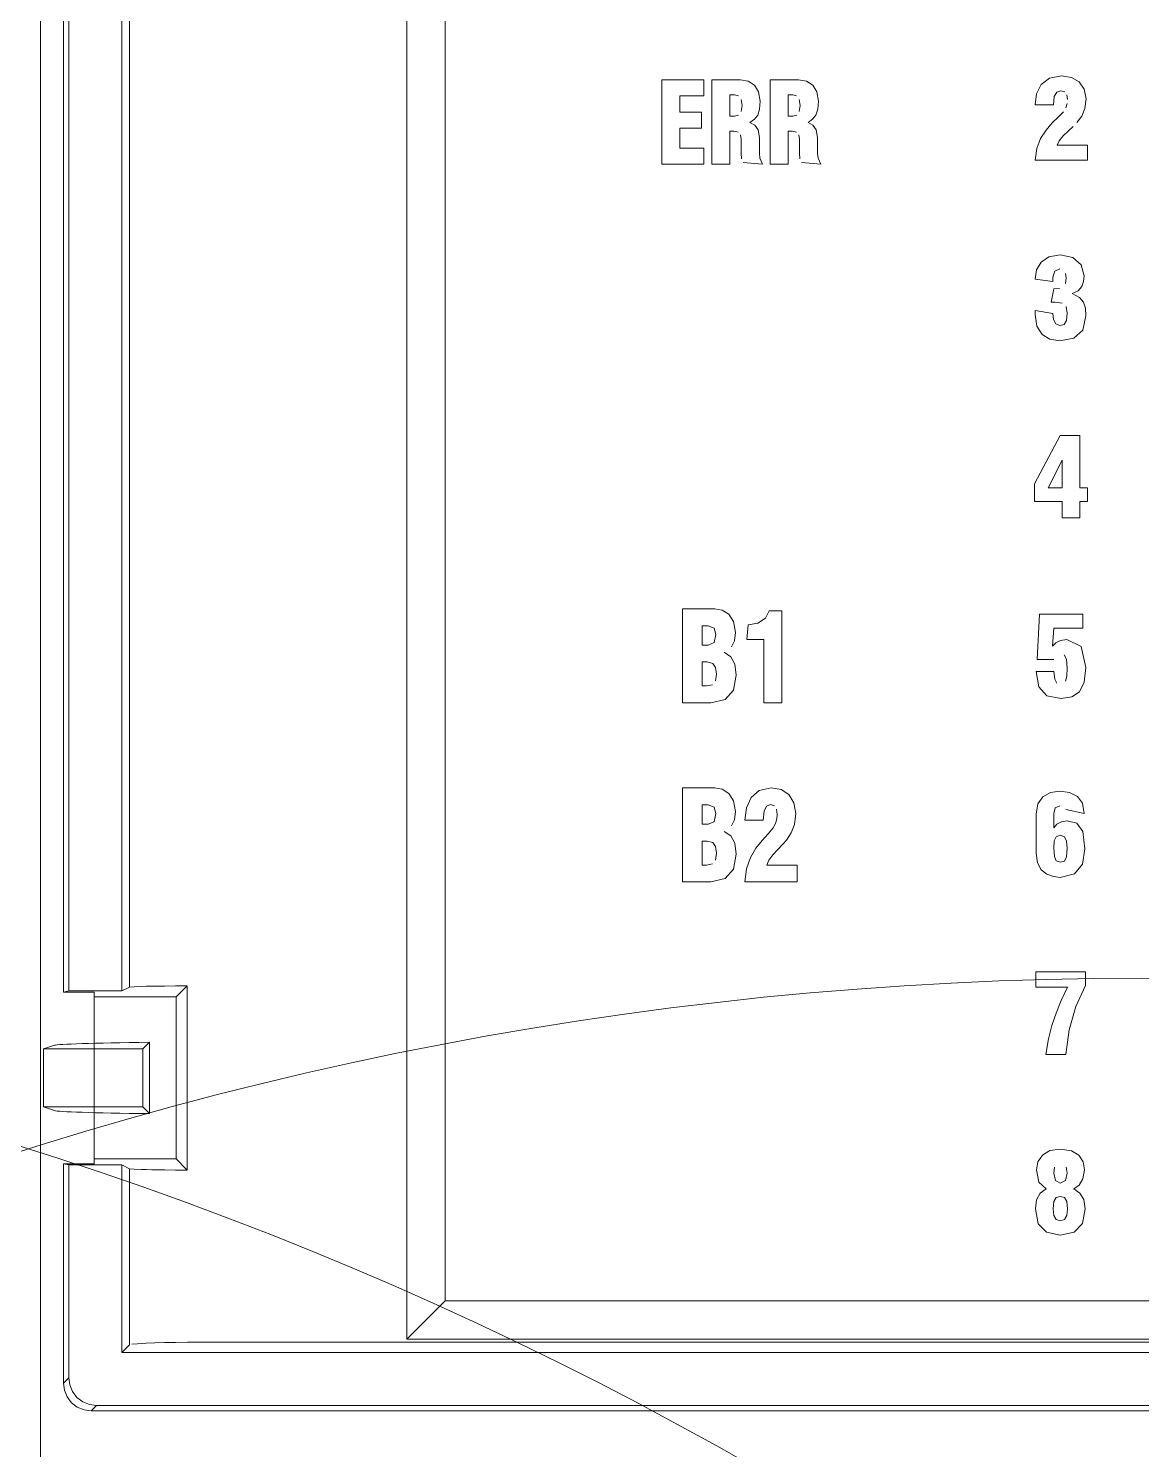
# Model space of a CAD drawing. Header units: millimetres. Extents: x -6000 to 26000, y -6000 to 26000.
# Drawn here: x 119.872 to 122.663, y -4534.939 to -4531.375 of the extents above; entities that cross this region are included whole.
import ezdxf

# ---------------------------------------------------------------- set-up
doc = ezdxf.new("R2010")
doc.units = ezdxf.units.MM
doc.header["$MEASUREMENT"] = 0
doc.layers.add('Чертеж и Рисунок_Ном._пера__7', color=7, linetype='Continuous', lineweight=15)

msp = doc.modelspace()

# ---------------------------------------------------------------- linework, layer by layer
at = {"layer": 'Чертеж и Рисунок_Ном._пера__7', "color": 7, "linetype": 'Continuous', "lineweight": 15}
for p, q in [((119.9019, -4534.9602), (119.9019, -4528.3644)), ((119.9019, -4534.9602), (119.9019, -4528.3647)), ((119.9598, -4529.2013), (119.9598, -4533.7919)), ((119.9732, -4529.2039), (119.9732, -4533.7892)), ((120.1059, -4533.7892), (120.1059, -4529.2039)), ((120.1251, -4529.2135), (120.1251, -4533.7796)), ((120.917, -4530.6716), (120.917, -4534.5664)), ((120.8206, -4534.6628), (120.8206, -4530.768)), ((119.9732, -4533.7892), (119.9598, -4533.7919)), ((120.1059, -4533.7892), (119.9732, -4533.7892)), ((120.1251, -4533.7796), (120.1059, -4533.7892)), ((120.2421, -4533.8041), (120.2699, -4533.7763)), ((120.2699, -4533.7763), (120.2699, -4534.2384)), ((120.0363, -4533.7919), (119.9598, -4533.7919)), ((120.0363, -4533.8041), (120.0363, -4533.7919)), ((120.2421, -4533.8041), (120.0363, -4533.8041)), ((120.0363, -4533.8041), (120.0363, -4534.2105)), ((120.2421, -4533.8041), (120.2421, -4534.2105)), ((119.9092, -4533.9346), (119.937, -4533.9254)), ((120.1583, -4533.9346), (120.175, -4533.9179)), ((120.175, -4533.9179), (120.175, -4534.0967)), ((119.9092, -4533.9346), (119.9092, -4534.08)), ((120.1583, -4533.9346), (119.9092, -4533.9346)), ((120.1583, -4533.9346), (120.1583, -4534.08)), ((119.937, -4534.0893), (119.9092, -4534.08)), ((119.9092, -4534.08), (120.1583, -4534.08)), ((120.1583, -4534.08), (120.175, -4534.0967)), ((120.2421, -4534.2105), (120.0363, -4534.2105)), ((120.0363, -4534.2105), (120.0363, -4534.2228)), ((120.2699, -4534.2384), (120.2421, -4534.2105)), ((119.9598, -4534.2228), (119.9598, -4534.7726)), ((120.0363, -4534.2228), (119.9598, -4534.2228)), ((119.9732, -4534.2255), (119.9598, -4534.2228)), ((120.1059, -4534.2255), (119.9732, -4534.2255)), ((119.9732, -4534.2255), (119.9732, -4534.7593)), ((120.1059, -4534.2255), (120.1251, -4534.235)), ((120.1059, -4534.2255), (120.1059, -4534.6959)), ((120.1251, -4534.235), (120.1251, -4534.6767)), ((120.8206, -4534.6628), (120.917, -4534.5664)), ((120.917, -4534.5664), (124.2885, -4534.5664)), ((120.1059, -4534.6959), (120.1251, -4534.6767)), ((124.8719, -4534.6696), (120.3336, -4534.6696)), ((124.3849, -4534.6628), (120.8206, -4534.6628)), ((120.1059, -4534.6959), (125.0996, -4534.6959)), ((119.9598, -4534.7726), (119.9732, -4534.7593)), ((120.0291, -4534.8419), (120.0425, -4534.8285)), ((125.1763, -4534.8419), (120.0291, -4534.8419)), ((120.0425, -4534.8285), (125.163, -4534.8285))]:
    msp.add_line(p, q, dxfattribs=at)
at = {"layer": 'Чертеж и Рисунок_Ном._пера__7', "color": 7, "linetype": 'Continuous', "lineweight": 15, "flags": 128}
for points in [[(121.46, -4531.7153), (121.5657, -4531.7153), (121.5657, -4531.6753), (121.5055, -4531.6753), (121.5055, -4531.6255), (121.5594, -4531.6255), (121.5594, -4531.5855), (121.5055, -4531.5855), (121.5055, -4531.544), (121.5657, -4531.544), (121.5657, -4531.5039), (121.46, -4531.5039)], [(122.4589, -4532.3957), (122.3947, -4532.517), (122.3947, -4532.562), (122.4636, -4532.562), (122.4636, -4532.6026), (122.5084, -4532.6026), (122.5084, -4532.562), (122.5278, -4532.562), (122.5278, -4532.527), (122.5084, -4532.527), (122.5084, -4532.3957)], [(122.4636, -4532.527), (122.4292, -4532.527), (122.4636, -4532.4581)]]:
    msp.add_lwpolyline(points, close=True, dxfattribs=at)
for points in [[(121.6767, -4531.5073), (121.657, -4531.5039), (121.5854, -4531.5039), (121.5854, -4531.7153), (121.6309, -4531.7153), (121.6309, -4531.6329)], [(121.6924, -4531.5173), (121.6767, -4531.5073)], [(121.8227, -4531.5073), (121.8029, -4531.5039), (121.7314, -4531.5039), (121.7314, -4531.7153), (121.7769, -4531.7153), (121.7769, -4531.6329)], [(121.8384, -4531.5173), (121.8227, -4531.5073)], [(122.4323, -4531.5), (122.4117, -4531.5158)], [(122.4626, -4531.4941), (122.4323, -4531.5)], [(122.4872, -4531.498), (122.4626, -4531.4941)], [(122.5067, -4531.5093), (122.4872, -4531.498)], [(122.5195, -4531.5274), (122.5067, -4531.5093)], [(121.6309, -4531.5419), (121.6422, -4531.5419), (121.6522, -4531.5446)], [(121.6523, -4531.5923), (121.6425, -4531.5949), (121.6309, -4531.5949), (121.6309, -4531.5419)], [(121.7029, -4531.5339), (121.6924, -4531.5173)], [(121.7067, -4531.5572), (121.7029, -4531.5339)], [(121.7769, -4531.5419), (121.7882, -4531.5419), (121.7981, -4531.5446)], [(121.7982, -4531.5923), (121.7885, -4531.5949), (121.7769, -4531.5949), (121.7769, -4531.5419)], [(121.8489, -4531.5339), (121.8384, -4531.5173)], [(121.8526, -4531.5572), (121.8489, -4531.5339)], [(122.4, -4531.539), (122.3963, -4531.5669), (122.4423, -4531.5669), (122.4442, -4531.5462), (122.4503, -4531.5349)], [(122.4117, -4531.5158), (122.4, -4531.539)], [(122.4503, -4531.5349), (122.4605, -4531.5315)], [(122.4605, -4531.5315), (122.4708, -4531.5343)], [(122.4759, -4531.542), (122.4773, -4531.5536)], [(122.5241, -4531.5518), (122.5195, -4531.5274)], [(121.6587, -4531.5531), (121.6612, -4531.5684), (121.6588, -4531.5838)], [(121.7004, -4531.5926), (121.7051, -4531.5778)], [(121.7051, -4531.5778), (121.7067, -4531.5572)], [(121.8047, -4531.5531), (121.8071, -4531.5684), (121.8048, -4531.5838)], [(121.8463, -4531.5926), (121.8511, -4531.5778)], [(121.8511, -4531.5778), (121.8526, -4531.5572)], [(122.4764, -4531.5634), (122.4734, -4531.5745)], [(122.5129, -4531.5952), (122.521, -4531.5761)], [(122.521, -4531.5761), (122.5241, -4531.5518)], [(121.6809, -4531.6108), (121.6924, -4531.6031)], [(121.6931, -4531.6176), (121.6809, -4531.6108)], [(121.6924, -4531.6031), (121.7004, -4531.5926)], [(121.8268, -4531.6108), (121.8383, -4531.6031)], [(121.8391, -4531.6176), (121.8268, -4531.6108)], [(121.8383, -4531.6031), (121.8463, -4531.5926)], [(122.4393, -4531.6123), (122.4237, -4531.63)], [(122.4546, -4531.5973), (122.4393, -4531.6123)], [(122.4676, -4531.5842), (122.4546, -4531.5973)], [(122.5011, -4531.6113), (122.5129, -4531.5952)], [(121.6309, -4531.6329), (121.6409, -4531.6329), (121.6519, -4531.6351)], [(121.6575, -4531.6419), (121.6591, -4531.6532), (121.6591, -4531.6879), (121.66, -4531.7022)], [(121.7014, -4531.6299), (121.6931, -4531.6176)], [(121.7058, -4531.7007), (121.7046, -4531.6888), (121.7046, -4531.6485), (121.7014, -4531.6299)], [(121.7769, -4531.6329), (121.7869, -4531.6329), (121.7979, -4531.6351)], [(121.8035, -4531.6419), (121.805, -4531.6532), (121.805, -4531.6879), (121.806, -4531.7022)], [(121.8474, -4531.6299), (121.8391, -4531.6176)], [(121.8517, -4531.7007), (121.8505, -4531.6888), (121.8505, -4531.6485), (121.8474, -4531.6299)], [(122.4099, -4531.6509), (122.4001, -4531.6759)], [(122.4237, -4531.63), (122.4099, -4531.6509)], [(122.4565, -4531.6567), (122.4666, -4531.6447)], [(122.4666, -4531.6447), (122.4793, -4531.6325)], [(122.4793, -4531.6325), (122.4917, -4531.621)], [(122.3963, -4531.7055), (122.5276, -4531.7055), (122.5276, -4531.6676), (122.4517, -4531.6676), (122.4565, -4531.6567)], [(122.4001, -4531.6759), (122.3963, -4531.7055)], [(121.6641, -4531.7118), (121.7127, -4531.7153), (121.7058, -4531.7007)], [(121.81, -4531.7118), (121.8587, -4531.7153), (121.8517, -4531.7007)], [(122.4109, -4531.9613), (122.3996, -4531.9808), (122.396, -4532.0039), (122.4408, -4532.0098)], [(122.4304, -4531.9477), (122.4109, -4531.9613)], [(122.459, -4531.9427), (122.4304, -4531.9477)], [(122.4903, -4531.9494), (122.459, -4531.9427)], [(122.5112, -4531.9677), (122.4903, -4531.9494)], [(122.5188, -4531.9954), (122.5112, -4531.9677)], [(122.4408, -4532.0098), (122.4408, -4531.9986), (122.4455, -4531.9838)], [(122.4455, -4531.9838), (122.4582, -4531.9783)], [(122.4725, -4531.9897), (122.4741, -4532.0004), (122.4724, -4532.0147)], [(122.5177, -4532.0099), (122.5188, -4531.9954)], [(122.4575, -4532.0273), (122.4431, -4532.0284), (122.4361, -4532.0616), (122.4464, -4532.0616), (122.4641, -4532.0639)], [(122.4894, -4532.0401), (122.5044, -4532.0331)], [(122.5071, -4532.0498), (122.4894, -4532.0401)], [(122.5044, -4532.0331), (122.5134, -4532.0227)], [(122.5134, -4532.0227), (122.5177, -4532.0099)], [(122.4736, -4532.0723), (122.4764, -4532.0893)], [(122.5173, -4532.0618), (122.5071, -4532.0498)], [(122.5221, -4532.077), (122.5173, -4532.0618)], [(122.5232, -4532.0961), (122.5221, -4532.077)], [(122.4424, -4532.1051), (122.4408, -4532.0902), (122.396, -4532.0822), (122.396, -4532.0925), (122.4007, -4532.1222)], [(122.448, -4532.1162), (122.4424, -4532.1051)], [(122.4764, -4532.0893), (122.4748, -4532.1075), (122.4692, -4532.1175)], [(122.5154, -4532.1319), (122.5232, -4532.0961)], [(122.4007, -4532.1222), (122.4137, -4532.1427)], [(122.4137, -4532.1427), (122.4334, -4532.1547)], [(122.4584, -4532.1205), (122.448, -4532.1162)], [(122.4692, -4532.1175), (122.4584, -4532.1205)], [(122.4932, -4532.1521), (122.5154, -4532.1319)], [(122.4334, -4532.1547), (122.4584, -4532.1585)], [(122.4584, -4532.1585), (122.4932, -4532.1521)], [(121.6115, -4532.834), (121.593, -4532.8308), (121.512, -4532.8308), (121.512, -4533.0665)], [(121.6282, -4532.8444), (121.6115, -4532.834)], [(121.6449, -4532.8899), (121.6402, -4532.8628), (121.6282, -4532.8444)], [(121.7162, -4533.0665), (121.7613, -4533.0665), (121.7613, -4532.8357), (121.729, -4532.8357), (121.7197, -4532.8546), (121.7011, -4532.8666)], [(122.4434, -4532.8795), (122.5156, -4532.8795), (122.5156, -4532.8442), (122.4072, -4532.8442), (122.4013, -4532.9582), (122.4434, -4532.9582)], [(121.561, -4532.8731), (121.5759, -4532.8731), (121.5913, -4532.8789)], [(121.5913, -4532.9154), (121.5759, -4532.9217), (121.561, -4532.9217), (121.561, -4532.8731)], [(121.5913, -4532.8789), (121.5959, -4532.8951)], [(121.5959, -4532.8951), (121.5913, -4532.9154)], [(121.6419, -4532.9109), (121.6449, -4532.8899)], [(121.7011, -4532.8666), (121.6763, -4532.8708), (121.673, -4532.9073), (121.7162, -4532.9073), (121.7162, -4533.0665)], [(122.448, -4532.9161), (122.4396, -4532.9243), (122.4434, -4532.8795)], [(121.6347, -4532.9259), (121.6419, -4532.9109)], [(122.4758, -4532.9078), (122.4594, -4532.9101), (122.448, -4532.9161)], [(122.5112, -4532.9255), (122.4758, -4532.9078)], [(122.5192, -4533.015), (122.5232, -4532.9776), (122.5112, -4532.9255)], [(121.561, -4532.9641), (121.5736, -4532.9641), (121.5876, -4532.9676)], [(121.5873, -4533.0213), (121.5724, -4533.0242), (121.561, -4533.0242), (121.561, -4532.9641)], [(121.5876, -4532.9676), (121.595, -4532.9779)], [(121.6328, -4532.9514), (121.6161, -4532.9398)], [(121.6433, -4532.9695), (121.6328, -4532.9514)], [(121.6398, -4533.0345), (121.6469, -4532.9969), (121.6433, -4532.9695)], [(122.4693, -4532.946), (122.4747, -4532.9573)], [(122.4747, -4532.9573), (122.4764, -4532.9793), (122.4755, -4532.9998)], [(121.5971, -4532.9946), (121.5949, -4533.0117)], [(121.595, -4532.9779), (121.5971, -4532.9946)], [(122.4453, -4533.0072), (122.4434, -4532.9876), (122.399, -4532.9876), (122.4054, -4533.0267)], [(122.4755, -4532.9998), (122.4726, -4533.0123)], [(121.6185, -4533.0583), (121.6398, -4533.0345)], [(122.4054, -4533.0267), (122.4258, -4533.0487)], [(122.4508, -4533.0174), (122.4453, -4533.0072)], [(122.4881, -4533.0518), (122.5074, -4533.039)], [(122.5074, -4533.039), (122.5192, -4533.015)], [(121.512, -4533.0665), (121.5827, -4533.0665), (121.6185, -4533.0583)], [(122.4258, -4533.0487), (122.4617, -4533.0556)], [(122.4617, -4533.0556), (122.4881, -4533.0518)], [(121.6115, -4533.2832), (121.593, -4533.2799), (121.512, -4533.2799), (121.512, -4533.5157)], [(121.6282, -4533.2936), (121.6115, -4533.2832)], [(121.7044, -4533.2864), (121.6839, -4533.3041)], [(121.7346, -4533.2799), (121.7044, -4533.2864)], [(121.7592, -4533.2843), (121.7346, -4533.2799)], [(121.7786, -4533.2968), (121.7592, -4533.2843)], [(122.4582, -4533.2884), (122.4348, -4533.2917), (122.4158, -4533.3022)], [(122.4827, -4533.2914), (122.4582, -4533.2884)], [(121.561, -4533.3223), (121.5759, -4533.3223), (121.5913, -4533.3281)], [(121.5913, -4533.3646), (121.5759, -4533.3709), (121.561, -4533.3709), (121.561, -4533.3223)], [(121.6449, -4533.339), (121.6402, -4533.3119), (121.6282, -4533.2936)], [(121.6839, -4533.3041), (121.6723, -4533.33)], [(121.7163, -4533.338), (121.7224, -4533.3254)], [(121.7224, -4533.3254), (121.7326, -4533.3216)], [(121.7326, -4533.3216), (121.7428, -4533.3247)], [(121.7913, -4533.317), (121.7786, -4533.2968)], [(121.7959, -4533.3443), (121.7913, -4533.317)], [(122.4031, -4533.3202), (122.3984, -4533.3461), (122.3984, -4533.4435), (122.402, -4533.4678)], [(122.4158, -4533.3022), (122.4031, -4533.3202)], [(122.4468, -4533.3301), (122.4582, -4533.3252)], [(122.4728, -4533.3343), (122.5194, -4533.344), (122.5148, -4533.3184)], [(122.5021, -4533.3012), (122.4827, -4533.2914)], [(122.5148, -4533.3184), (122.5021, -4533.3012)], [(121.5913, -4533.3281), (121.5959, -4533.3443)], [(121.5959, -4533.3443), (121.5913, -4533.3646)], [(121.6347, -4533.375), (121.6419, -4533.3601)], [(121.6419, -4533.3601), (121.6449, -4533.339)], [(121.6723, -4533.33), (121.6686, -4533.361), (121.7144, -4533.361), (121.7163, -4533.338)], [(121.7493, -4533.3463), (121.7484, -4533.3571), (121.7454, -4533.3695), (121.7396, -4533.3804)], [(121.7479, -4533.3333), (121.7493, -4533.3463)], [(121.7847, -4533.3927), (121.7929, -4533.3714), (121.7959, -4533.3443)], [(122.4431, -4533.3802), (122.4431, -4533.344), (122.4468, -4533.3301)], [(122.4764, -4533.3622), (122.4619, -4533.3647)], [(122.5006, -4533.3687), (122.4764, -4533.3622)], [(121.6328, -4533.4005), (121.6161, -4533.3889)], [(121.7267, -4533.395), (121.7114, -4533.4118)], [(121.7396, -4533.3804), (121.7267, -4533.395)], [(121.773, -4533.4106), (121.7847, -4533.3927)], [(122.4619, -4533.3647), (122.451, -4533.3711), (122.4431, -4533.3802)], [(122.5159, -4533.3894), (122.5006, -4533.3687)], [(122.5151, -4533.4709), (122.5212, -4533.4329), (122.5159, -4533.3894)], [(121.561, -4533.4132), (121.5736, -4533.4132), (121.5876, -4533.4168)], [(121.5873, -4533.4704), (121.5724, -4533.4733), (121.561, -4533.4733), (121.561, -4533.4132)], [(121.5876, -4533.4168), (121.595, -4533.4271)], [(121.595, -4533.4271), (121.5971, -4533.4438)], [(121.6433, -4533.4187), (121.6328, -4533.4005)], [(121.6398, -4533.4837), (121.6469, -4533.4461), (121.6433, -4533.4187)], [(121.6959, -4533.4314), (121.6821, -4533.4548)], [(121.7114, -4533.4118), (121.6959, -4533.4314)], [(121.7386, -4533.4478), (121.7512, -4533.4342), (121.7636, -4533.4214)], [(121.7636, -4533.4214), (121.773, -4533.4106)], [(122.4431, -4533.4303), (122.4443, -4533.413), (122.4491, -4533.4022), (122.4593, -4533.3985), (122.4698, -4533.4023)], [(122.4444, -4533.452), (122.4431, -4533.4303)], [(122.4698, -4533.4023), (122.475, -4533.4132)], [(122.475, -4533.4132), (122.4764, -4533.4306)], [(122.4764, -4533.4306), (122.4751, -4533.4524)], [(121.5971, -4533.4438), (121.5949, -4533.4609)], [(121.6686, -4533.5157), (121.7994, -4533.5157), (121.7994, -4533.4733), (121.7238, -4533.4733), (121.7286, -4533.4612)], [(121.6821, -4533.4548), (121.6723, -4533.4826)], [(121.7286, -4533.4612), (121.7386, -4533.4478)], [(122.402, -4533.4678), (122.4115, -4533.4851)], [(122.4492, -4533.4632), (122.4444, -4533.452)], [(122.4593, -4533.4665), (122.4492, -4533.4632)], [(122.4699, -4533.4634), (122.4593, -4533.4665)], [(122.4751, -4533.4524), (122.4699, -4533.4634)], [(121.6185, -4533.5074), (121.6398, -4533.4837)], [(121.6723, -4533.4826), (121.6686, -4533.5157)], [(122.4115, -4533.4851), (122.4254, -4533.4963), (122.4419, -4533.5024), (122.4593, -4533.5042)], [(122.4593, -4533.5042), (122.4953, -4533.4954)], [(122.4953, -4533.4954), (122.5151, -4533.4709)], [(121.512, -4533.5157), (121.5827, -4533.5157), (121.6185, -4533.5074)], [(122.4986, -4533.8281), (122.5226, -4533.7758), (122.5226, -4533.7413), (122.3978, -4533.7413), (122.3978, -4533.7793), (122.4776, -4533.7793), (122.4618, -4533.8132)], [(120.1251, -4533.7796), (120.137, -4533.7785), (120.1553, -4533.7779), (120.1672, -4533.7775), (120.1809, -4533.7773), (120.1962, -4533.777), (120.213, -4533.7768), (120.2404, -4533.7765), (120.2699, -4533.7763)], [(122.4618, -4533.8132), (122.4485, -4533.8446)], [(122.4485, -4533.8446), (122.4378, -4533.8758)], [(122.4817, -4533.8865), (122.4986, -4533.8281)], [(122.4378, -4533.8758), (122.4294, -4533.9096)], [(122.4732, -4533.9483), (122.4817, -4533.8865)], [(122.4294, -4533.9096), (122.4234, -4533.9483), (122.4732, -4533.9483)], [(122.4031, -4534.2176), (122.3993, -4534.2379), (122.4054, -4534.2688)], [(122.4331, -4534.1896), (122.4143, -4534.201), (122.4031, -4534.2176)], [(122.4593, -4534.1855), (122.4331, -4534.1896)], [(122.4874, -4534.1897), (122.4593, -4534.1855)], [(122.5061, -4534.2012), (122.4874, -4534.1897)], [(122.5164, -4534.2179), (122.5061, -4534.2012)], [(122.5197, -4534.2379), (122.5164, -4534.2179)], [(120.1251, -4534.235), (120.137, -4534.2361), (120.1553, -4534.2368), (120.1672, -4534.2371), (120.1809, -4534.2374), (120.1962, -4534.2377), (120.213, -4534.2379), (120.2404, -4534.2382), (120.2699, -4534.2384)], [(122.447, -4534.2648), (122.4429, -4534.2458), (122.4448, -4534.2314)], [(122.4742, -4534.2314), (122.4761, -4534.2458), (122.4719, -4534.2648)], [(122.5161, -4534.2603), (122.5197, -4534.2379)], [(122.424, -4534.285), (122.4091, -4534.2962), (122.4, -4534.3126)], [(122.4054, -4534.2688), (122.424, -4534.285)], [(122.4719, -4534.2648), (122.4593, -4534.2711), (122.447, -4534.2648)], [(122.4929, -4534.285), (122.5065, -4534.2761)], [(122.5085, -4534.2961), (122.4929, -4534.285)], [(122.5065, -4534.2761), (122.5161, -4534.2603)], [(122.4, -4534.3126), (122.3969, -4534.3359), (122.4039, -4534.3729)], [(122.4417, -4534.3353), (122.4432, -4534.3172)], [(122.4432, -4534.3172), (122.4486, -4534.3074), (122.4593, -4534.3044)], [(122.4593, -4534.3044), (122.4699, -4534.3075)], [(122.4699, -4534.3075), (122.4754, -4534.3174), (122.477, -4534.3353)], [(122.5183, -4534.3124), (122.5085, -4534.2961)], [(122.5147, -4534.3727), (122.5217, -4534.3353), (122.5183, -4534.3124)], [(122.4432, -4534.3526), (122.4417, -4534.3353)], [(122.4486, -4534.3627), (122.4432, -4534.3526)], [(122.4756, -4534.3526), (122.4702, -4534.3627)], [(122.477, -4534.3353), (122.4756, -4534.3526)], [(122.4039, -4534.3729), (122.4248, -4534.3944)], [(122.4248, -4534.3944), (122.4593, -4534.4013)], [(122.4702, -4534.3627), (122.4593, -4534.366), (122.4486, -4534.3627)], [(122.4593, -4534.4013), (122.4938, -4534.3943)], [(122.4938, -4534.3943), (122.5147, -4534.3727)], [(120.3336, -4534.6696), (120.3017, -4534.6697), (120.2705, -4534.67), (120.2408, -4534.6704), (120.2133, -4534.671), (120.1887, -4534.6717), (120.1674, -4534.6725), (120.1554, -4534.6731), (120.1452, -4534.6738), (120.1309, -4534.6752)], [(119.9598, -4534.7726), (119.9622, -4534.7906), (119.9691, -4534.8073), (119.9801, -4534.8217), (119.9944, -4534.8327), (120.0112, -4534.8396), (120.0291, -4534.8419)], [(120.0425, -4534.8285), (120.0245, -4534.8262), (120.0078, -4534.8193), (119.9935, -4534.8083), (119.9825, -4534.7939), (119.9756, -4534.7772), (119.9732, -4534.7593)]]:
    msp.add_lwpolyline(points, dxfattribs=at)
at = {"layer": 'Чертеж и Рисунок_Ном._пера__7', "color": 7, "linetype": 'Continuous', "lineweight": 15}
for centre in [(111.4978, -4543.028), (117.0805, -4543.028), (122.6631, -4543.028), (128.2457, -4543.028)]:
    msp.add_circle(centre, 9.2708, dxfattribs=at)
for centre, start_param, end_param in [((120.4926, -4533.9259), 2.178367, 3.089233), ((120.4926, -4534.0888), 3.193953, 4.104819)]:
    msp.add_ellipse(centre, major_axis=(0.5564, 0), ratio=0.017455, start_param=start_param, end_param=end_param, dxfattribs=at)

doc.saveas('drawing.dxf')
